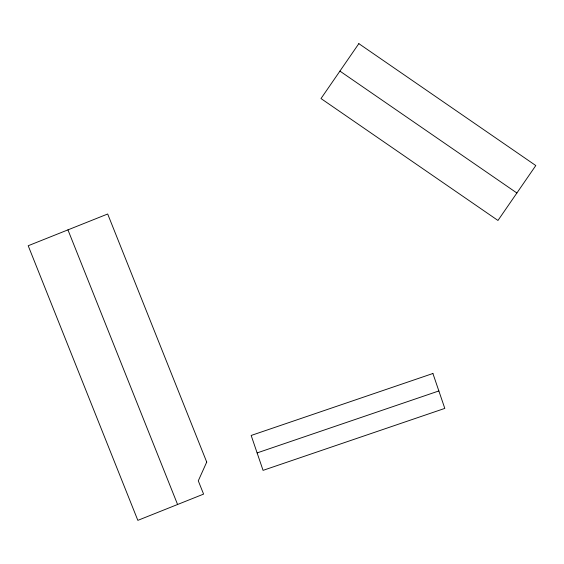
<?xml version="1.0" encoding="UTF-8"?>
<svg xmlns="http://www.w3.org/2000/svg" width="564" height="564" viewBox="0 0 564 564"><rect width="100%" height="100%" fill="white"/><g stroke="black" fill="none" stroke-linecap="round" stroke-linejoin="round"><path stroke-width="0.85" d="M257.113 452.913L438.862 390.951M339.923 71.099L516.885 193.001M67.941 229.872L177.582 504.491M206.72 462.071L198.288 480.831L203.59 494.106L137.842 520.361L28.2 245.742L107.682 214.003L206.72 462.071M358.838 43.639L321.008 98.552L497.97 220.461L535.8 165.548L358.838 43.639M432.912 373.495L251.17 435.457L263.064 470.362L444.806 408.399L432.912 373.495"/></g></svg>
